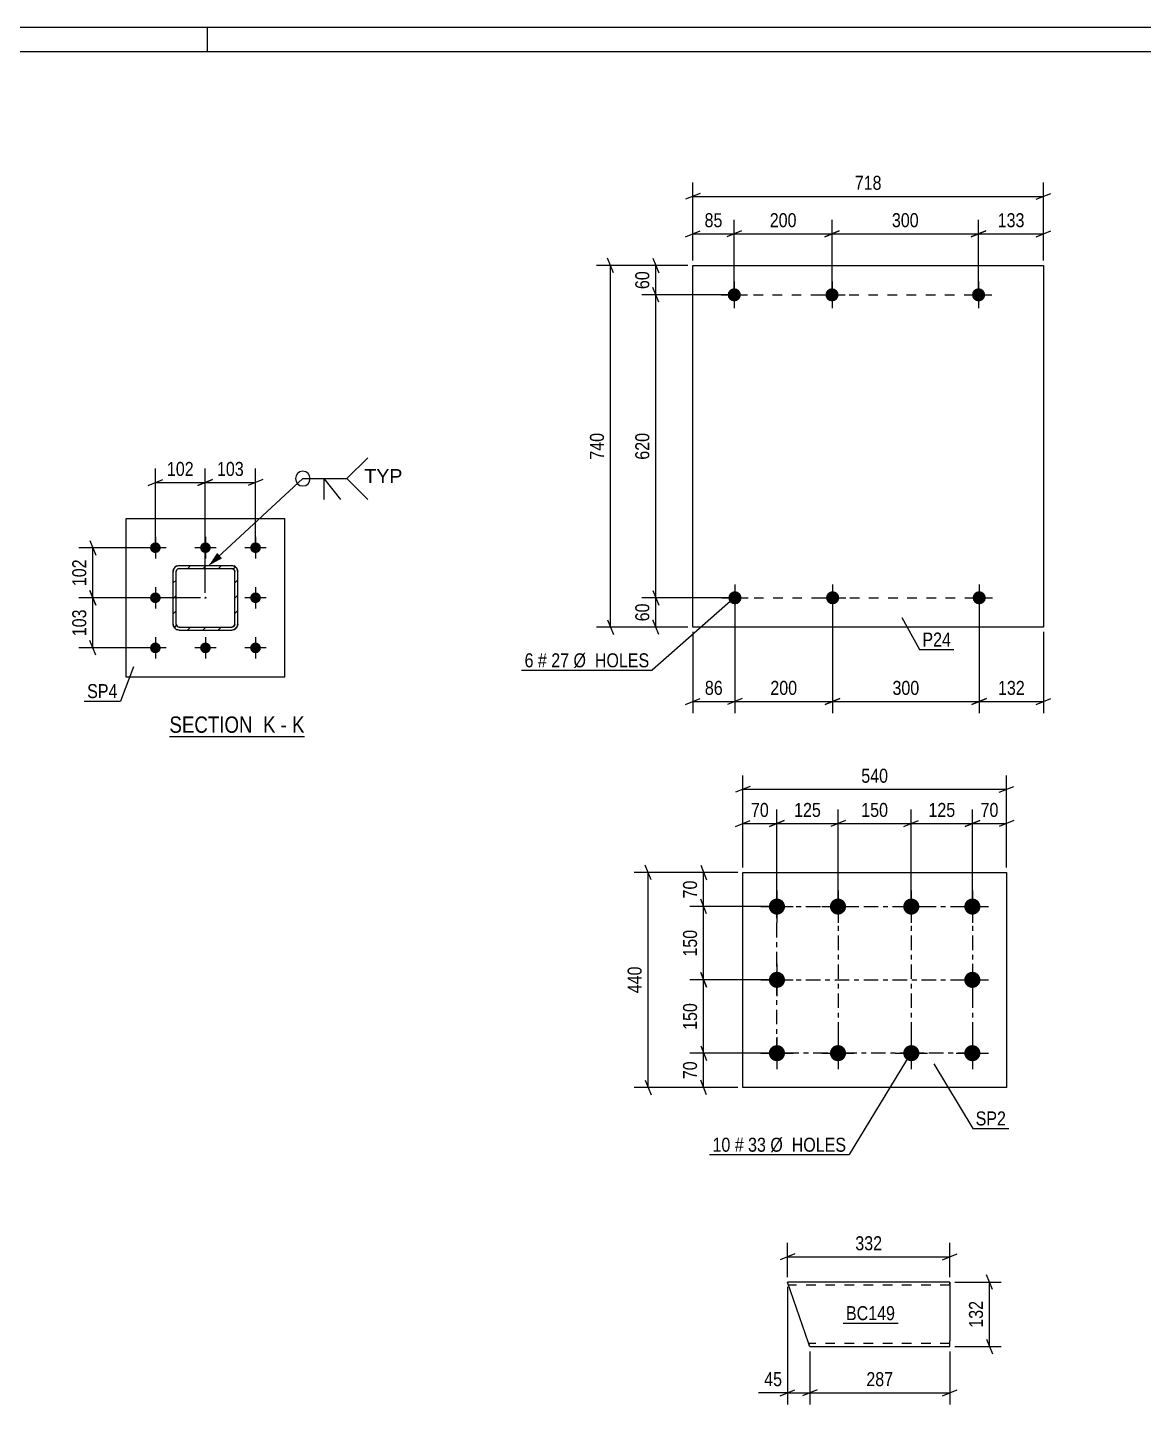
# Model space of a CAD drawing. Header units: millimetres. Extents: x 0 to 841, y 0 to 594.
# Drawn here: x 384.2 to 612.6, y 312.2 to 594 of the extents above; entities that cross this region are included whole.
import ezdxf

# ---------------------------------------------------------------- set-up
doc = ezdxf.new("R2010")
doc.units = ezdxf.units.MM
doc.linetypes.add('DXK_LINE_DOT2', pattern=[3.9198, 1.9599, -1.9599])
doc.linetypes.add('DXK_LINE_DOT3', pattern=[5.9187, 2.979, -0.9799, 0.9799, -0.9799])
doc.styles.add('Arial', font='ARIAL.TTF', dxfattribs={"height": 0.2})
doc.styles.add('Arial Narrow', font='ARIALN.TTF', dxfattribs={"height": 0.2})

# ---------------------------------------------------------------- blocks, each defined once
blk = doc.blocks.new('Unknown-389636314-26907')
at = {"color": 5, "linetype": 'Continuous'}
for p, q in [((841, 594), (0, 594)), ((421, 589), (421, 594)), ((836, 589), (5, 589))]:
    blk.add_line(p, q, dxfattribs=at)
blk = doc.blocks.new('Unknown-389636314-22 - 38168')
at = {"color": 6, "linetype": 'Continuous'}
blk.add_line((413.24, 448.91), (440.89, 448.91), dxfattribs=at)
at = {"color": 0, "linetype": 'Continuous'}
blk.add_wipeout([(431.35, 449.66), (431.35, 453.16), (413.24, 453.16), (413.24, 449.66)], dxfattribs=at)
at = {"color": 7, "linetype": 'Continuous', "style": 'Arial Narrow'}
blk.add_text('SECTION ', height=3.34, dxfattribs=at).set_placement((413.24, 449.66))
at = {"color": 0, "linetype": 'Continuous'}
blk.add_wipeout([(434.95, 449.66), (434.95, 453.16), (432.4, 453.16), (432.4, 449.66)], dxfattribs=at)
blk.add_wipeout([(437.28, 449.66), (437.28, 453.16), (436, 453.16), (436, 449.66)], dxfattribs=at)
at = {"color": 7, "linetype": 'Continuous', "style": 'Arial Narrow'}
blk.add_text('K', height=3.34, dxfattribs=at).set_placement((432.4, 449.66))
at = {"color": 0, "linetype": 'Continuous'}
blk.add_wipeout([(440.89, 449.66), (440.89, 453.16), (438.33, 453.16), (438.33, 449.66)], dxfattribs=at)
at = {"color": 7, "linetype": 'Continuous', "style": 'Arial Narrow'}
for s, p in [('-', (436, 449.66)), ('K', (438.33, 449.66))]:
    blk.add_text(s, height=3.34, dxfattribs=at).set_placement(p)
blk = doc.blocks.new('Part-389636314-38216 - 38168')
at = {"linetype": 'Continuous'}
h = blk.add_hatch(dxfattribs=at)
h.set_pattern_fill('', scale=0.7, style=0, pattern_type=0)
h.set_pattern_definition([(45, (426.471, 470.7772), (-1.57154, 1.57154), [])])
h.paths.add_polyline_path([(426.01, 470.69), (426.47, 470.78), (426.86, 471.04), (427.12, 471.43), (427.21, 471.89), (427.21, 482.69), (427.12, 483.15), (426.86, 483.53), (426.47, 483.79), (426.01, 483.89), (415.21, 483.89), (414.75, 483.79), (414.36, 483.53), (414.1, 483.15), (414.01, 482.69), (414.01, 471.89), (414.1, 471.43), (414.36, 471.04), (414.75, 470.78), (415.21, 470.69)])
h.paths.add_polyline_path([(415.21, 471.29), (414.98, 471.33), (414.79, 471.46), (414.66, 471.66), (414.61, 471.89), (414.61, 482.69), (414.66, 482.92), (414.79, 483.11), (414.98, 483.24), (415.21, 483.29), (426.01, 483.29), (426.24, 483.24), (426.44, 483.11), (426.57, 482.92), (426.61, 482.69), (426.61, 471.89), (426.57, 471.66), (426.44, 471.46), (426.24, 471.33), (426.01, 471.29)])
blk.add_hatch(color=30, dxfattribs=at).paths.add_polyline_path([(420.61, 477.19, -1), (420.61, 477.39, -1)])
at = {"color": 7, "linetype": 'DXK_LINE_DOT2'}
for p, q in [((414.01, 482.69), (414.1, 483.15)), ((414.01, 471.89), (414.01, 482.69)), ((414.66, 482.92), (414.61, 482.69)), ((414.61, 471.89), (414.61, 482.69)), ((414.79, 483.11), (414.66, 482.92)), ((414.75, 483.79), (415.21, 483.89)), ((414.98, 483.24), (414.79, 483.11)), ((415.21, 483.29), (414.98, 483.24)), ((415.21, 483.89), (426.01, 483.89)), ((415.21, 483.29), (426.01, 483.29)), ((426.01, 483.89), (426.47, 483.79)), ((426.24, 483.24), (426.01, 483.29)), ((426.44, 483.11), (426.24, 483.24)), ((426.57, 482.92), (426.44, 483.11)), ((426.61, 482.69), (426.57, 482.92)), ((426.61, 471.89), (426.61, 482.69)), ((427.12, 483.15), (427.21, 482.69)), ((427.21, 471.89), (427.21, 482.69)), ((414.1, 471.43), (414.01, 471.89)), ((414.61, 471.89), (414.66, 471.66)), ((414.66, 471.66), (414.79, 471.46)), ((415.21, 470.69), (414.75, 470.78)), ((414.79, 471.46), (414.98, 471.33)), ((414.98, 471.33), (415.21, 471.29)), ((415.21, 471.29), (426.01, 471.29)), ((415.21, 470.69), (426.01, 470.69)), ((426.01, 471.29), (426.24, 471.33)), ((426.47, 470.78), (426.01, 470.69)), ((426.24, 471.33), (426.44, 471.46)), ((426.44, 471.46), (426.57, 471.66)), ((426.57, 471.66), (426.61, 471.89)), ((427.21, 471.89), (427.12, 471.43))]:
    blk.add_line(p, q, dxfattribs=at)
at = {"color": 2, "linetype": 'Continuous'}
for p, q in [((414.1, 483.15), (414.01, 482.69)), ((414.01, 471.89), (414.01, 482.69)), ((414.61, 482.69), (414.66, 482.92)), ((414.61, 471.89), (414.61, 482.69)), ((414.66, 482.92), (414.79, 483.11)), ((415.21, 483.89), (414.75, 483.79)), ((414.79, 483.11), (414.98, 483.24)), ((414.98, 483.24), (415.21, 483.29)), ((415.21, 483.89), (426.01, 483.89)), ((415.21, 483.29), (426.01, 483.29)), ((426.47, 483.79), (426.01, 483.89)), ((426.01, 483.29), (426.24, 483.24)), ((426.24, 483.24), (426.44, 483.11)), ((426.44, 483.11), (426.57, 482.92)), ((426.57, 482.92), (426.61, 482.69)), ((426.61, 471.89), (426.61, 482.69)), ((427.21, 482.69), (427.12, 483.15)), ((427.21, 471.89), (427.21, 482.69)), ((414.01, 471.89), (414.1, 471.43)), ((414.66, 471.66), (414.61, 471.89)), ((414.79, 471.46), (414.66, 471.66)), ((414.75, 470.78), (415.21, 470.69)), ((414.98, 471.33), (414.79, 471.46)), ((415.21, 471.29), (414.98, 471.33)), ((415.21, 471.29), (426.01, 471.29)), ((415.21, 470.69), (426.01, 470.69)), ((426.24, 471.33), (426.01, 471.29)), ((426.01, 470.69), (426.47, 470.78)), ((426.44, 471.46), (426.24, 471.33)), ((426.57, 471.66), (426.44, 471.46)), ((426.61, 471.89), (426.57, 471.66)), ((427.12, 471.43), (427.21, 471.89))]:
    blk.add_line(p, q, dxfattribs=at)
at = {"color": 7, "linetype": 'DXK_LINE_DOT3'}
blk.add_line((420.61, 477.29), (420.61, 477.29), dxfattribs=at)
at = {"color": 30, "linetype": 'DXK_LINE_DOT3'}
blk.add_line((420.61, 477.29), (420.61, 477.29), dxfattribs=at)
at = {"color": 30, "linetype": 'Continuous'}
blk.add_circle((420.61, 477.29), 0.1, dxfattribs=at)
at = {"color": 7, "linetype": 'DXK_LINE_DOT2'}
for centre, start, end in [((415.21, 482.69), 112.5, 157.5), ((426.01, 482.69), 22.5, 67.5), ((415.21, 471.89), 202.5, 247.5), ((426.01, 471.89), 292.5, 337.5)]:
    blk.add_arc(centre, 1.2, start, end, dxfattribs=at)
at = {"color": 2, "linetype": 'Continuous'}
for centre, start, end in [((415.21, 482.69), 112.5, 157.5), ((426.01, 482.69), 22.5, 67.5), ((415.21, 471.89), 202.5, 247.5), ((426.01, 471.89), 292.5, 337.5)]:
    blk.add_arc(centre, 1.2, start, end, dxfattribs=at)
blk = doc.blocks.new('Part-389636314-38229 - 38168')
at = {"color": 2, "linetype": 'Continuous'}
for p, q in [((404.36, 461.04), (404.36, 493.54)), ((404.36, 493.54), (436.86, 493.54)), ((436.86, 461.04), (436.86, 493.54)), ((436.86, 461.04), (404.36, 461.04))]:
    blk.add_line(p, q, dxfattribs=at)
blk = doc.blocks.new('Bolt-389636314-38399 - 38168')
at = {"linetype": 'Continuous'}
for points in [[(410.36, 486.44, -1), (410.36, 488.64, -1)], [(420.61, 486.44, -1), (420.61, 488.64, -1)], [(430.86, 486.44, -1), (430.86, 488.64, -1)], [(410.36, 476.19, -1), (410.36, 478.39, -1)], [(430.86, 476.19, -1), (430.86, 478.39, -1)], [(410.36, 465.94, -1), (410.36, 468.14, -1)], [(420.61, 465.94, -1), (420.61, 468.14, -1)], [(430.86, 465.94, -1), (430.86, 468.14, -1)]]:
    blk.add_hatch(color=1, dxfattribs=at).paths.add_polyline_path(points)
at = {"color": 1, "linetype": 'Continuous'}
for p, q in [((412.56, 487.54), (408.16, 487.54)), ((410.36, 489.74), (410.36, 485.34)), ((422.81, 487.54), (418.41, 487.54)), ((420.61, 489.74), (420.61, 485.34)), ((433.06, 487.54), (428.66, 487.54)), ((430.86, 489.74), (430.86, 485.34)), ((410.36, 479.49), (410.36, 475.09)), ((430.86, 479.49), (430.86, 475.09)), ((412.56, 477.29), (408.16, 477.29)), ((433.06, 477.29), (428.66, 477.29)), ((410.36, 469.24), (410.36, 464.84)), ((420.61, 469.24), (420.61, 464.84)), ((430.86, 469.24), (430.86, 464.84)), ((412.56, 467.04), (408.16, 467.04)), ((422.81, 467.04), (418.41, 467.04)), ((433.06, 467.04), (428.66, 467.04))]:
    blk.add_line(p, q, dxfattribs=at)
blk = doc.blocks.new('Part-389636314-27101 - 27100')
at = {"color": 2, "linetype": 'Continuous'}
for p, q in [((520.35, 471.29), (520.35, 545.29)), ((520.35, 545.29), (592.15, 545.29)), ((592.15, 545.29), (592.15, 471.29)), ((592.15, 471.29), (520.35, 471.29))]:
    blk.add_line(p, q, dxfattribs=at)
blk = doc.blocks.new('Bolt-389636314-27102 - 27100')
at = {"linetype": 'Continuous'}
for points in [[(528.85, 540.64, -1), (528.85, 537.94, -1)], [(548.85, 540.64, -1), (548.85, 537.94, -1)], [(578.85, 540.64, -1), (578.85, 537.94, -1)]]:
    blk.add_hatch(color=1, dxfattribs=at).paths.add_polyline_path(points)
at = {"color": 1, "linetype": 'Continuous'}
for p, q in [((528.85, 541.99), (528.85, 536.59)), ((548.85, 541.99), (548.85, 536.59)), ((578.85, 541.99), (578.85, 536.59)), ((526.15, 539.29), (531.55, 539.29)), ((546.15, 539.29), (551.55, 539.29)), ((576.15, 539.29), (581.55, 539.29))]:
    blk.add_line(p, q, dxfattribs=at)
blk = doc.blocks.new('Bolt-389636314-27103 - 27100')
at = {"linetype": 'Continuous'}
for points in [[(528.98, 478.64, -1), (528.98, 475.94, -1)], [(548.98, 478.64, -1), (548.98, 475.94, -1)], [(578.98, 478.64, -1), (578.98, 475.94, -1)]]:
    blk.add_hatch(color=1, dxfattribs=at).paths.add_polyline_path(points)
at = {"color": 1, "linetype": 'Continuous'}
for p, q in [((528.98, 479.99), (528.98, 474.59)), ((548.98, 479.99), (548.98, 474.59)), ((578.98, 479.99), (578.98, 474.59)), ((526.28, 477.29), (531.68, 477.29)), ((546.28, 477.29), (551.68, 477.29)), ((576.28, 477.29), (581.68, 477.29))]:
    blk.add_line(p, q, dxfattribs=at)
blk = doc.blocks.new('Part-389636314-27118 - 27117')
at = {"color": 2, "linetype": 'Continuous'}
for p, q in [((530.58, 377.09), (530.58, 421.09)), ((530.58, 421.09), (584.58, 421.09)), ((584.58, 421.09), (584.58, 377.09)), ((584.58, 377.09), (530.58, 377.09))]:
    blk.add_line(p, q, dxfattribs=at)
blk = doc.blocks.new('Bolt-389636314-27119 - 27117')
at = {"linetype": 'Continuous'}
for points in [[(537.58, 415.74, -1), (537.58, 412.44, -1)], [(550.08, 415.74, -1), (550.08, 412.44, -1)], [(565.08, 415.74, -1), (565.08, 412.44, -1)], [(577.58, 415.74, -1), (577.58, 412.44, -1)], [(537.58, 400.74, -1), (537.58, 397.44, -1)], [(577.58, 400.74, -1), (577.58, 397.44, -1)], [(537.58, 385.74, -1), (537.58, 382.44, -1)], [(550.08, 385.74, -1), (550.08, 382.44, -1)], [(565.08, 385.74, -1), (565.08, 382.44, -1)], [(577.58, 385.74, -1), (577.58, 382.44, -1)]]:
    blk.add_hatch(color=1, dxfattribs=at).paths.add_polyline_path(points)
at = {"color": 1, "linetype": 'Continuous'}
for p, q in [((537.58, 417.39), (537.58, 410.79)), ((550.08, 417.39), (550.08, 410.79)), ((565.08, 417.39), (565.08, 410.79)), ((577.58, 417.39), (577.58, 410.79)), ((534.28, 414.09), (540.88, 414.09)), ((546.78, 414.09), (553.38, 414.09)), ((561.78, 414.09), (568.38, 414.09)), ((574.28, 414.09), (580.88, 414.09)), ((537.58, 402.39), (537.58, 395.79)), ((577.58, 402.39), (577.58, 395.79)), ((534.28, 399.09), (540.88, 399.09)), ((574.28, 399.09), (580.88, 399.09)), ((537.58, 387.39), (537.58, 380.79)), ((550.08, 387.39), (550.08, 380.79)), ((565.08, 387.39), (565.08, 380.79)), ((577.58, 387.39), (577.58, 380.79)), ((534.28, 384.09), (540.88, 384.09)), ((546.78, 384.09), (553.38, 384.09)), ((561.78, 384.09), (568.38, 384.09)), ((574.28, 384.09), (580.88, 384.09))]:
    blk.add_line(p, q, dxfattribs=at)
blk = doc.blocks.new('Part-389636314-30198 - 30197')
at = {"color": 2, "linetype": 'Continuous'}
for p, q in [((572.97, 337.24), (539.75, 337.24)), ((544.02, 324.78), (539.75, 337.24)), ((572.97, 337.24), (572.97, 337.15)), ((572.97, 337.15), (572.97, 336.89)), ((572.97, 336.89), (572.97, 336.04)), ((572.97, 336.04), (572.97, 325.24)), ((544.25, 324.13), (544.02, 324.78)), ((544.25, 324.13), (544.28, 324.04)), ((572.97, 324.04), (572.97, 325.24)), ((544.28, 324.04), (572.97, 324.04))]:
    blk.add_line(p, q, dxfattribs=at)
at = {"color": 7, "linetype": 'DXK_LINE_DOT2'}
for p, q in [((572.97, 336.64), (539.96, 336.64)), ((572.97, 336.89), (572.97, 337.24)), ((572.97, 336.5), (572.97, 336.04)), ((544.02, 324.78), (544.16, 324.39)), ((572.97, 324.64), (544.07, 324.64)), ((572.97, 324.64), (572.97, 325.24)), ((572.97, 324.68), (572.97, 324.64)), ((572.97, 324.04), (572.97, 324.13))]:
    blk.add_line(p, q, dxfattribs=at)
blk = doc.blocks.new('Line-389636314-51321 - 27100')
at = {"color": 1, "linetype": 'DXK_LINE_DOT2'}
blk.add_line((528.85, 539.29), (578.85, 539.29), dxfattribs=at)
blk = doc.blocks.new('Rectangle-389636314-29580 - 27117')
at = {"color": 1, "linetype": 'DXK_LINE_DOT3'}
blk.add_lwpolyline([(537.58, 414.09), (577.58, 414.09), (577.58, 384.09), (537.58, 384.09), (537.58, 414.09)], close=True, dxfattribs=at)
blk = doc.blocks.new('Line-389636314-51334 - 27100')
at = {"color": 1, "linetype": 'DXK_LINE_DOT2'}
blk.add_line((528.98, 477.29), (578.98, 477.29), dxfattribs=at)
blk = doc.blocks.new('Line-389636314-29590 - 27117')
at = {"color": 1, "linetype": 'DXK_LINE_DOT3'}
blk.add_line((550.08, 414.09), (550.08, 384.09), dxfattribs=at)
blk = doc.blocks.new('Line-389636314-29597 - 27117')
at = {"color": 1, "linetype": 'DXK_LINE_DOT3'}
blk.add_line((565.08, 414.09), (565.08, 384.09), dxfattribs=at)
blk = doc.blocks.new('Line-389636314-29604 - 27117')
at = {"color": 1, "linetype": 'DXK_LINE_DOT3'}
blk.add_line((537.58, 399.09), (577.58, 399.09), dxfattribs=at)
blk = doc.blocks.new('StraightDimension-389636314-47922 - 38168')
at = {"color": 7, "linetype": 'Continuous'}
for p, q in [((420.56, 478.29), (420.56, 503.73)), ((430.86, 488.54), (430.86, 503.73)), ((419.06, 500.28), (422.06, 501.48)), ((420.56, 500.88), (430.86, 500.88)), ((432.36, 501.48), (429.36, 500.28))]:
    blk.add_line(p, q, dxfattribs=at)
at = {"color": 0}
blk.add_wipeout([(429.05, 501.63), (429.05, 505.83), (422.37, 505.83), (422.37, 501.63)], dxfattribs=at)
at = {"color": 3, "style": 'Arial Narrow'}
blk.add_text('103', height=2.863, dxfattribs=at).set_placement((422.97, 502.23))
blk = doc.blocks.new('StraightDimension-389636314-47923 - 38168')
at = {"color": 7, "linetype": 'Continuous'}
for p, q in [((410.36, 488.54), (410.36, 503.73)), ((420.56, 478.29), (420.56, 503.73)), ((408.86, 500.28), (411.86, 501.48)), ((410.36, 500.88), (420.56, 500.88)), ((422.06, 501.48), (419.06, 500.28))]:
    blk.add_line(p, q, dxfattribs=at)
at = {"color": 0}
blk.add_wipeout([(418.8, 501.63), (418.8, 505.83), (412.12, 505.83), (412.12, 501.63)], dxfattribs=at)
at = {"color": 3, "style": 'Arial Narrow'}
blk.add_text('102', height=2.863, dxfattribs=at).set_placement((412.72, 502.23))
blk = doc.blocks.new('StraightDimension-389636314-50803 - 38168')
at = {"color": 7, "linetype": 'Continuous'}
for p, q in [((409.36, 487.54), (394.71, 487.54)), ((396.96, 489.04), (398.16, 486.04)), ((397.56, 477.29), (397.56, 487.54)), ((419.61, 477.29), (394.71, 477.29)), ((398.16, 475.79), (396.96, 478.79))]:
    blk.add_line(p, q, dxfattribs=at)
at = {"color": 0}
blk.add_wipeout([(396.81, 485.75), (392.61, 485.75), (392.61, 479.07), (396.81, 479.07)], dxfattribs=at)
at = {"color": 3, "style": 'Arial Narrow'}
blk.add_text('102', height=2.863, rotation=90.0002, dxfattribs=at).set_placement((396.21, 479.67))
blk = doc.blocks.new('StraightDimension-389636314-50804 - 38168')
at = {"color": 7, "linetype": 'Continuous'}
for p, q in [((419.61, 477.29), (394.71, 477.29)), ((396.96, 478.79), (398.16, 475.79)), ((397.56, 467.04), (397.56, 477.29)), ((398.16, 465.54), (396.96, 468.54)), ((409.36, 467.04), (394.71, 467.04))]:
    blk.add_line(p, q, dxfattribs=at)
at = {"color": 0}
blk.add_wipeout([(396.81, 475.5), (392.61, 475.5), (392.61, 468.82), (396.81, 468.82)], dxfattribs=at)
at = {"color": 3, "style": 'Arial Narrow'}
blk.add_text('103', height=2.863, rotation=90.0002, dxfattribs=at).set_placement((396.21, 469.42))
blk = doc.blocks.new('StraightDimension-389636314-29499 - 27100')
at = {"color": 7, "linetype": 'Continuous'}
for p, q in [((580.35, 552.39), (577.35, 551.19)), ((578.85, 540.29), (578.85, 554.64)), ((590.65, 551.19), (593.65, 552.39)), ((592.15, 546.29), (592.15, 554.64)), ((578.85, 551.79), (592.15, 551.79))]:
    blk.add_line(p, q, dxfattribs=at)
at = {"color": 0}
blk.add_wipeout([(588.84, 552.54), (588.84, 556.74), (582.16, 556.74), (582.16, 552.54)], dxfattribs=at)
at = {"color": 3, "style": 'Arial Narrow'}
blk.add_text('133', height=2.863, dxfattribs=at).set_placement((582.76, 553.14))
blk = doc.blocks.new('StraightDimension-389636314-27571 - 27100')
at = {"color": 7, "linetype": 'Continuous'}
for p, q in [((512.2, 546.79), (513.4, 543.79)), ((519.35, 545.29), (509.95, 545.29)), ((512.8, 539.29), (512.8, 545.29)), ((527.85, 539.29), (509.95, 539.29)), ((513.4, 537.79), (512.2, 540.79))]:
    blk.add_line(p, q, dxfattribs=at)
at = {"color": 0}
blk.add_wipeout([(512.05, 544.72), (507.85, 544.72), (507.85, 539.87), (512.05, 539.87)], dxfattribs=at)
at = {"color": 3, "style": 'Arial Narrow'}
blk.add_text('60', height=2.863, rotation=90.0002, dxfattribs=at).set_placement((511.45, 540.47))
blk = doc.blocks.new('StraightDimension-389636314-27572 - 27100')
at = {"color": 7, "linetype": 'Continuous'}
for p, q in [((527.85, 539.29), (509.95, 539.29)), ((513.4, 537.79), (512.2, 540.79)), ((512.8, 477.29), (512.8, 539.29)), ((527.98, 477.29), (509.95, 477.29)), ((512.2, 478.79), (513.4, 475.79))]:
    blk.add_line(p, q, dxfattribs=at)
at = {"color": 0}
blk.add_wipeout([(512.05, 511.64), (507.85, 511.64), (507.85, 504.95), (512.05, 504.95)], dxfattribs=at)
at = {"color": 3, "style": 'Arial Narrow'}
blk.add_text('620', height=2.863, rotation=90.0002, dxfattribs=at).set_placement((511.45, 505.55))
blk = doc.blocks.new('StraightDimension-389636314-27573 - 27100')
at = {"color": 7, "linetype": 'Continuous'}
for p, q in [((527.98, 477.29), (509.95, 477.29)), ((512.2, 478.79), (513.4, 475.79)), ((512.8, 471.29), (512.8, 477.29)), ((519.35, 471.29), (509.95, 471.29)), ((513.4, 469.79), (512.2, 472.79))]:
    blk.add_line(p, q, dxfattribs=at)
at = {"color": 0}
blk.add_wipeout([(512.05, 476.72), (507.85, 476.72), (507.85, 471.87), (512.05, 471.87)], dxfattribs=at)
at = {"color": 3, "style": 'Arial Narrow'}
blk.add_text('60', height=2.863, rotation=90.0002, dxfattribs=at).set_placement((511.45, 472.47))
blk = doc.blocks.new('StraightDimension-389636314-51290 - 27100')
at = {"color": 7, "linetype": 'Continuous'}
for p, q in [((578.98, 476.29), (578.98, 453.67)), ((592.15, 470.29), (592.15, 453.67)), ((580.48, 456.67), (577.48, 455.47)), ((590.65, 455.47), (593.65, 456.67)), ((578.98, 456.07), (592.15, 456.07))]:
    blk.add_line(p, q, dxfattribs=at)
at = {"color": 0}
blk.add_wipeout([(588.9, 456.82), (588.9, 461.02), (582.22, 461.02), (582.22, 456.82)], dxfattribs=at)
at = {"color": 3, "style": 'Arial Narrow'}
blk.add_text('132', height=2.863, dxfattribs=at).set_placement((582.82, 457.42))
blk = doc.blocks.new('StraightDimension-389636314-27583 - 27100')
at = {"color": 7, "linetype": 'Continuous'}
for p, q in [((504.12, 543.79), (502.92, 546.79)), ((519.35, 545.29), (500.67, 545.29)), ((503.52, 471.29), (503.52, 545.29)), ((519.35, 471.29), (500.67, 471.29)), ((502.92, 472.79), (504.12, 469.79))]:
    blk.add_line(p, q, dxfattribs=at)
at = {"color": 0}
blk.add_wipeout([(502.77, 511.64), (498.57, 511.64), (498.57, 504.95), (502.77, 504.95)], dxfattribs=at)
at = {"color": 3, "style": 'Arial Narrow'}
blk.add_text('740', height=2.863, rotation=90.0002, dxfattribs=at).set_placement((502.17, 505.55))
blk = doc.blocks.new('StraightDimension-389636314-27619 - 27100')
at = {"color": 7, "linetype": 'Continuous'}
for p, q in [((520.35, 546.29), (520.35, 562.29)), ((592.15, 546.29), (592.15, 562.29)), ((521.85, 560.04), (518.85, 558.84)), ((520.35, 559.44), (592.15, 559.44)), ((590.65, 558.84), (593.65, 560.04))]:
    blk.add_line(p, q, dxfattribs=at)
at = {"color": 0}
blk.add_wipeout([(559.59, 560.19), (559.59, 564.39), (552.91, 564.39), (552.91, 560.19)], dxfattribs=at)
at = {"color": 3, "style": 'Arial Narrow'}
blk.add_text('718', height=2.863, dxfattribs=at).set_placement((553.51, 560.79))
blk = doc.blocks.new('StraightDimension-389636314-51291 - 27100')
at = {"color": 7, "linetype": 'Continuous'}
for p, q in [((548.98, 476.29), (548.98, 453.67)), ((578.98, 476.29), (578.98, 453.67)), ((550.48, 456.67), (547.48, 455.47)), ((577.48, 455.47), (580.48, 456.67)), ((548.98, 456.07), (578.98, 456.07))]:
    blk.add_line(p, q, dxfattribs=at)
at = {"color": 0}
blk.add_wipeout([(567.32, 456.82), (567.32, 461.02), (560.63, 461.02), (560.63, 456.82)], dxfattribs=at)
at = {"color": 3, "style": 'Arial Narrow'}
blk.add_text('300', height=2.863, dxfattribs=at).set_placement((561.23, 457.42))
blk = doc.blocks.new('StraightDimension-389636314-29502 - 27100')
at = {"color": 7, "linetype": 'Continuous'}
for p, q in [((518.85, 551.19), (521.85, 552.39)), ((520.35, 546.29), (520.35, 554.64)), ((530.35, 552.39), (527.35, 551.19)), ((528.85, 540.29), (528.85, 554.64)), ((520.35, 551.79), (528.85, 551.79))]:
    blk.add_line(p, q, dxfattribs=at)
at = {"color": 0}
blk.add_wipeout([(527.03, 552.54), (527.03, 556.74), (522.17, 556.74), (522.17, 552.54)], dxfattribs=at)
at = {"color": 3, "style": 'Arial Narrow'}
blk.add_text('85', height=2.863, dxfattribs=at).set_placement((522.77, 553.14))
blk = doc.blocks.new('StraightDimension-389636314-47743 - 27100')
at = {"color": 7, "linetype": 'Continuous'}
for p, q in [((530.35, 552.39), (527.35, 551.19)), ((528.85, 540.29), (528.85, 554.64)), ((547.35, 551.19), (550.35, 552.39)), ((548.85, 540.29), (548.85, 554.64)), ((528.85, 551.79), (548.85, 551.79))]:
    blk.add_line(p, q, dxfattribs=at)
at = {"color": 0}
blk.add_wipeout([(542.19, 552.54), (542.19, 556.74), (535.51, 556.74), (535.51, 552.54)], dxfattribs=at)
at = {"color": 3, "style": 'Arial Narrow'}
blk.add_text('200', height=2.863, dxfattribs=at).set_placement((536.11, 553.14))
blk = doc.blocks.new('StraightDimension-389636314-47745 - 27100')
at = {"color": 7, "linetype": 'Continuous'}
for p, q in [((550.35, 552.39), (547.35, 551.19)), ((548.85, 540.29), (548.85, 554.64)), ((577.35, 551.19), (580.35, 552.39)), ((578.85, 540.29), (578.85, 554.64)), ((548.85, 551.79), (578.85, 551.79))]:
    blk.add_line(p, q, dxfattribs=at)
at = {"color": 0}
blk.add_wipeout([(567.19, 552.54), (567.19, 556.74), (560.51, 556.74), (560.51, 552.54)], dxfattribs=at)
at = {"color": 3, "style": 'Arial Narrow'}
blk.add_text('300', height=2.863, dxfattribs=at).set_placement((561.11, 553.14))
blk = doc.blocks.new('StraightDimension-389636314-51292 - 27100')
at = {"color": 7, "linetype": 'Continuous'}
for p, q in [((528.98, 476.29), (528.98, 453.67)), ((548.98, 476.29), (548.98, 453.67)), ((530.48, 456.67), (527.48, 455.47)), ((547.48, 455.47), (550.48, 456.67)), ((528.98, 456.07), (548.98, 456.07))]:
    blk.add_line(p, q, dxfattribs=at)
at = {"color": 0}
blk.add_wipeout([(542.32, 456.82), (542.32, 461.02), (535.63, 461.02), (535.63, 456.82)], dxfattribs=at)
at = {"color": 3, "style": 'Arial Narrow'}
blk.add_text('200', height=2.863, dxfattribs=at).set_placement((536.23, 457.42))
blk = doc.blocks.new('StraightDimension-389636314-51293 - 27100')
at = {"color": 7, "linetype": 'Continuous'}
for p, q in [((528.98, 476.29), (528.98, 453.67)), ((520.35, 470.29), (520.35, 453.67)), ((518.85, 455.47), (521.85, 456.67)), ((530.48, 456.67), (527.48, 455.47)), ((520.35, 456.07), (528.98, 456.07))]:
    blk.add_line(p, q, dxfattribs=at)
at = {"color": 0}
blk.add_wipeout([(527.09, 456.82), (527.09, 461.02), (522.23, 461.02), (522.23, 456.82)], dxfattribs=at)
at = {"color": 3, "style": 'Arial Narrow'}
blk.add_text('86', height=2.863, dxfattribs=at).set_placement((522.83, 457.42))
blk = doc.blocks.new('StraightDimension-389636314-29612 - 27117')
at = {"color": 7, "linetype": 'Continuous'}
for p, q in [((529.58, 421.09), (519.72, 421.09)), ((521.97, 422.59), (523.17, 419.59)), ((522.57, 414.09), (522.57, 421.09)), ((523.17, 412.59), (521.97, 415.59)), ((536.58, 414.09), (519.72, 414.09))]:
    blk.add_line(p, q, dxfattribs=at)
at = {"color": 0}
blk.add_wipeout([(521.82, 420.02), (517.62, 420.02), (517.62, 415.16), (521.82, 415.16)], dxfattribs=at)
at = {"color": 3, "style": 'Arial Narrow'}
blk.add_text('70', height=2.863, rotation=90.0002, dxfattribs=at).set_placement((521.22, 415.76))
blk = doc.blocks.new('StraightDimension-389636314-27675 - 27117')
at = {"color": 7, "linetype": 'Continuous'}
for p, q in [((576.08, 430.49), (579.08, 431.69)), ((577.58, 415.09), (577.58, 433.94)), ((586.08, 431.69), (583.08, 430.49)), ((584.58, 422.09), (584.58, 433.94)), ((577.58, 431.09), (584.58, 431.09))]:
    blk.add_line(p, q, dxfattribs=at)
at = {"color": 0}
blk.add_wipeout([(583.51, 431.84), (583.51, 436.04), (578.66, 436.04), (578.66, 431.84)], dxfattribs=at)
at = {"color": 3, "style": 'Arial Narrow'}
blk.add_text('70', height=2.863, dxfattribs=at).set_placement((579.26, 432.44))
blk = doc.blocks.new('StraightDimension-389636314-27679 - 27117')
at = {"color": 7, "linetype": 'Continuous'}
for p, q in [((529.08, 430.49), (532.08, 431.69)), ((530.58, 422.09), (530.58, 433.94)), ((539.08, 431.69), (536.08, 430.49)), ((537.58, 415.09), (537.58, 433.94)), ((530.58, 431.09), (537.58, 431.09))]:
    blk.add_line(p, q, dxfattribs=at)
at = {"color": 0}
blk.add_wipeout([(536.51, 431.84), (536.51, 436.04), (531.66, 436.04), (531.66, 431.84)], dxfattribs=at)
at = {"color": 3, "style": 'Arial Narrow'}
blk.add_text('70', height=2.863, dxfattribs=at).set_placement((532.26, 432.44))
blk = doc.blocks.new('StraightDimension-389636314-27695 - 27117')
at = {"color": 7, "linetype": 'Continuous'}
for p, q in [((530.58, 422.09), (530.58, 440.94)), ((584.58, 422.09), (584.58, 440.94)), ((532.08, 438.69), (529.08, 437.49)), ((530.58, 438.09), (584.58, 438.09)), ((583.08, 437.49), (586.08, 438.69))]:
    blk.add_line(p, q, dxfattribs=at)
at = {"color": 0}
blk.add_wipeout([(560.93, 438.84), (560.93, 443.04), (554.24, 443.04), (554.24, 438.84)], dxfattribs=at)
at = {"color": 3, "style": 'Arial Narrow'}
blk.add_text('540', height=2.863, dxfattribs=at).set_placement((554.84, 439.44))
blk = doc.blocks.new('StraightDimension-389636314-29615 - 27117')
at = {"color": 7, "linetype": 'Continuous'}
for p, q in [((536.58, 384.09), (519.72, 384.09)), ((521.97, 385.59), (523.17, 382.59)), ((522.57, 377.09), (522.57, 384.09)), ((523.17, 375.59), (521.97, 378.59)), ((529.58, 377.09), (519.72, 377.09))]:
    blk.add_line(p, q, dxfattribs=at)
at = {"color": 0}
blk.add_wipeout([(521.82, 383.02), (517.62, 383.02), (517.62, 378.16), (521.82, 378.16)], dxfattribs=at)
at = {"color": 3, "style": 'Arial Narrow'}
blk.add_text('70', height=2.863, rotation=90.0002, dxfattribs=at).set_placement((521.22, 378.76))
blk = doc.blocks.new('StraightDimension-389636314-29637 - 27117')
at = {"color": 7, "linetype": 'Continuous'}
for p, q in [((529.58, 421.09), (508.38, 421.09)), ((511.83, 419.59), (510.63, 422.59)), ((511.23, 377.09), (511.23, 421.09)), ((510.63, 378.59), (511.83, 375.59)), ((529.58, 377.09), (508.38, 377.09))]:
    blk.add_line(p, q, dxfattribs=at)
at = {"color": 0}
blk.add_wipeout([(510.48, 402.43), (506.28, 402.43), (506.28, 395.75), (510.48, 395.75)], dxfattribs=at)
at = {"color": 3, "style": 'Arial Narrow'}
blk.add_text('440', height=2.863, rotation=90.0002, dxfattribs=at).set_placement((509.88, 396.35))
blk = doc.blocks.new('StraightDimension-389636314-47527 - 27117')
at = {"color": 7, "linetype": 'Continuous'}
for p, q in [((536.08, 430.49), (539.08, 431.69)), ((537.58, 415.09), (537.58, 433.94)), ((551.58, 431.69), (548.58, 430.49)), ((550.08, 415.09), (550.08, 433.94)), ((537.58, 431.09), (550.08, 431.09))]:
    blk.add_line(p, q, dxfattribs=at)
at = {"color": 0}
blk.add_wipeout([(547.18, 431.84), (547.18, 436.04), (540.49, 436.04), (540.49, 431.84)], dxfattribs=at)
at = {"color": 3, "style": 'Arial Narrow'}
blk.add_text('125', height=2.863, dxfattribs=at).set_placement((541.09, 432.44))
blk = doc.blocks.new('StraightDimension-389636314-47529 - 27117')
at = {"color": 7, "linetype": 'Continuous'}
for p, q in [((551.58, 431.69), (548.58, 430.49)), ((550.08, 415.09), (550.08, 433.94)), ((563.58, 430.49), (566.58, 431.69)), ((565.08, 415.09), (565.08, 433.94)), ((550.08, 431.09), (565.08, 431.09))]:
    blk.add_line(p, q, dxfattribs=at)
at = {"color": 0}
blk.add_wipeout([(560.93, 431.84), (560.93, 436.04), (554.24, 436.04), (554.24, 431.84)], dxfattribs=at)
at = {"color": 3, "style": 'Arial Narrow'}
blk.add_text('150', height=2.863, dxfattribs=at).set_placement((554.84, 432.44))
blk = doc.blocks.new('StraightDimension-389636314-47531 - 27117')
at = {"color": 7, "linetype": 'Continuous'}
for p, q in [((563.58, 430.49), (566.58, 431.69)), ((565.08, 415.09), (565.08, 433.94)), ((579.08, 431.69), (576.08, 430.49)), ((577.58, 415.09), (577.58, 433.94)), ((565.08, 431.09), (577.58, 431.09))]:
    blk.add_line(p, q, dxfattribs=at)
at = {"color": 0}
blk.add_wipeout([(574.68, 431.84), (574.68, 436.04), (567.99, 436.04), (567.99, 431.84)], dxfattribs=at)
at = {"color": 3, "style": 'Arial Narrow'}
blk.add_text('125', height=2.863, dxfattribs=at).set_placement((568.59, 432.44))
blk = doc.blocks.new('StraightDimension-389636314-47533 - 27117')
at = {"color": 7, "linetype": 'Continuous'}
for p, q in [((523.17, 397.59), (521.97, 400.59)), ((536.58, 399.09), (519.72, 399.09)), ((522.57, 384.09), (522.57, 399.09)), ((536.58, 384.09), (519.72, 384.09)), ((521.97, 385.59), (523.17, 382.59))]:
    blk.add_line(p, q, dxfattribs=at)
at = {"color": 0}
blk.add_wipeout([(521.82, 394.93), (517.62, 394.93), (517.62, 388.25), (521.82, 388.25)], dxfattribs=at)
at = {"color": 3, "style": 'Arial Narrow'}
blk.add_text('150', height=2.863, rotation=90.0002, dxfattribs=at).set_placement((521.22, 388.85))
blk = doc.blocks.new('StraightDimension-389636314-47535 - 27117')
at = {"color": 7, "linetype": 'Continuous'}
for p, q in [((523.17, 412.59), (521.97, 415.59)), ((536.58, 414.09), (519.72, 414.09)), ((522.57, 399.09), (522.57, 414.09)), ((521.97, 400.59), (523.17, 397.59)), ((536.58, 399.09), (519.72, 399.09))]:
    blk.add_line(p, q, dxfattribs=at)
at = {"color": 0}
blk.add_wipeout([(521.82, 409.93), (517.62, 409.93), (517.62, 403.25), (521.82, 403.25)], dxfattribs=at)
at = {"color": 3, "style": 'Arial Narrow'}
blk.add_text('150', height=2.863, rotation=90.0002, dxfattribs=at).set_placement((521.22, 403.85))
blk = doc.blocks.new('StraightDimension-389636314-30283 - 30197')
at = {"color": 7, "linetype": 'Continuous'}
for p, q in [((581.7, 335.74), (580.5, 338.74)), ((573.97, 337.24), (583.5, 337.24)), ((581.1, 324.04), (581.1, 337.24)), ((580.5, 325.54), (581.7, 322.54)), ((573.97, 324.04), (583.5, 324.04))]:
    blk.add_line(p, q, dxfattribs=at)
at = {"color": 0}
blk.add_wipeout([(580.35, 333.98), (576.15, 333.98), (576.15, 327.3), (580.35, 327.3)], dxfattribs=at)
at = {"color": 3, "style": 'Arial Narrow'}
blk.add_text('132', height=2.863, rotation=90.0002, dxfattribs=at).set_placement((579.75, 327.9))
blk = doc.blocks.new('StraightDimension-389636314-30214 - 30197')
at = {"color": 7, "linetype": 'Continuous'}
for p, q in [((544.28, 323.04), (544.28, 312.19)), ((572.97, 323.04), (572.97, 312.19)), ((545.78, 315.19), (542.78, 313.99)), ((544.28, 314.59), (572.97, 314.59)), ((571.47, 313.99), (574.47, 315.19))]:
    blk.add_line(p, q, dxfattribs=at)
at = {"color": 0}
blk.add_wipeout([(561.96, 315.34), (561.96, 319.54), (555.28, 319.54), (555.28, 315.34)], dxfattribs=at)
at = {"color": 3, "style": 'Arial Narrow'}
blk.add_text('287', height=2.863, dxfattribs=at).set_placement((555.88, 315.94))
blk = doc.blocks.new('StraightDimension-389636314-30215 - 30197')
at = {"color": 7, "linetype": 'Continuous'}
for p, q in [((539.75, 336.24), (539.75, 312.19)), ((544.28, 323.04), (544.28, 312.19)), ((538.25, 313.99), (541.25, 315.19)), ((539.75, 314.59), (544.28, 314.59)), ((545.78, 315.19), (542.78, 313.99))]:
    blk.add_line(p, q, dxfattribs=at)
at = {"color": 0}
blk.add_wipeout([(539.23, 315.34), (539.23, 319.54), (534.37, 319.54), (534.37, 315.34)], dxfattribs=at)
at = {"color": 7, "linetype": 'Continuous'}
blk.add_line((539.75, 314.59), (533.84, 314.59), dxfattribs=at)
blk.add_line((539.75, 314.59), (533.84, 314.59), dxfattribs=at)
at = {"color": 3, "style": 'Arial Narrow'}
blk.add_text('45', height=2.863, dxfattribs=at).set_placement((534.97, 315.94))
blk = doc.blocks.new('StraightDimension-389636314-30266 - 30197')
at = {"color": 7, "linetype": 'Continuous'}
for p, q in [((539.75, 338.24), (539.75, 345.26)), ((572.97, 338.24), (572.97, 345.26)), ((541.25, 343.01), (538.25, 341.81)), ((539.75, 342.41), (572.97, 342.41)), ((571.47, 341.81), (574.47, 343.01))]:
    blk.add_line(p, q, dxfattribs=at)
at = {"color": 0}
blk.add_wipeout([(559.7, 343.16), (559.7, 347.36), (553.02, 347.36), (553.02, 343.16)], dxfattribs=at)
at = {"color": 3, "style": 'Arial Narrow'}
blk.add_text('332', height=2.863, dxfattribs=at).set_placement((553.62, 343.76))
blk = doc.blocks.new('WeldMark-389636314-39518 - 38168')
at = {"linetype": 'Continuous'}
blk.add_hatch(color=30, dxfattribs=at).paths.add_polyline_path([(424.02, 485.37), (421.31, 483.89), (423, 486.47)])
at = {"color": 30, "linetype": 'Continuous'}
for p, q in [((421.31, 483.89), (440.54, 501.68)), ((440.54, 501.68), (449.54, 501.68))]:
    blk.add_line(p, q, dxfattribs=at)
at = {"color": 3, "linetype": 'Continuous'}
for q in [(448.26, 497.39), (444.83, 497.39)]:
    blk.add_line((444.83, 501.68), q, dxfattribs=at)
for start, end in [(90, 270), (270, 90)]:
    blk.add_arc((440.54, 501.68), 1.5, start, end, dxfattribs=at)
at = {"color": 0, "linetype": 'Continuous'}
blk.add_wipeout([(460.92, 500.78), (460.92, 503.78), (453.14, 503.78), (453.14, 500.78)], dxfattribs=at)
blk.add_wipeout([(460.92, 500.78), (460.92, 503.78), (453.14, 503.78), (453.14, 500.78)], dxfattribs=at)
at = {"color": 3, "linetype": 'Continuous'}
for q in [(453.83, 505.96), (453.83, 497.39)]:
    blk.add_line((449.54, 501.68), q, dxfattribs=at)
at = {"color": 3, "linetype": 'Continuous', "style": 'Arial'}
blk.add_text('TYP', height=2.865, dxfattribs=at).set_placement((453.14, 500.78))
blk = doc.blocks.new('Mark-389636314-38880 - 38168')
at = {"color": 0}
blk.add_wipeout([(402.61, 456.76), (402.61, 459.76), (396.4, 459.76), (396.4, 456.76)], dxfattribs=at)
blk.add_wipeout([(402.61, 456.76), (402.61, 459.76), (396.4, 459.76), (396.4, 456.76)], dxfattribs=at)
at = {"color": 30, "linetype": 'Continuous'}
for p in [(405.86, 463.13), (395.8, 456.16)]:
    blk.add_line(p, (403.21, 456.16), dxfattribs=at)
at = {"color": 3, "style": 'Arial Narrow'}
blk.add_text('SP4', height=2.863, dxfattribs=at).set_placement((396.4, 456.76))
blk = doc.blocks.new('MarkSet-389636314-29452 - 27100')
at = {"color": 0}
blk.add_wipeout([(487.76, 463.06), (487.76, 466.06), (485.93, 466.06), (485.93, 463.06)], dxfattribs=at)
blk.add_wipeout([(487.76, 463.06), (487.76, 466.06), (485.93, 466.06), (485.93, 463.06)], dxfattribs=at)
blk.add_wipeout([(490.49, 463.06), (490.49, 466.06), (488.66, 466.06), (488.66, 463.06)], dxfattribs=at)
blk.add_wipeout([(490.49, 463.06), (490.49, 466.06), (488.66, 466.06), (488.66, 463.06)], dxfattribs=at)
at = {"color": 3, "style": 'Arial Narrow'}
blk.add_text('6', height=2.86, dxfattribs=at).set_placement((485.93, 463.06))
at = {"color": 0}
blk.add_wipeout([(495.04, 463.06), (495.04, 466.06), (491.39, 466.06), (491.39, 463.06)], dxfattribs=at)
blk.add_wipeout([(495.04, 463.06), (495.04, 466.06), (491.39, 466.06), (491.39, 463.06)], dxfattribs=at)
at = {"color": 3, "style": 'Arial Narrow'}
blk.add_text('#', height=2.86, dxfattribs=at).set_placement((488.66, 463.06))
at = {"color": 0}
blk.add_wipeout([(511.47, 463.06), (511.47, 466.06), (495.94, 466.06), (495.94, 463.06)], dxfattribs=at)
blk.add_wipeout([(511.47, 463.06), (511.47, 466.06), (495.94, 466.06), (495.94, 463.06)], dxfattribs=at)
at = {"color": 7, "linetype": 'Continuous'}
for p in [(528.64, 477.07), (485.33, 462.46)]:
    blk.add_line(p, (512.07, 462.46), dxfattribs=at)
at = {"color": 3, "style": 'Arial Narrow'}
for s, p in [('27', (491.39, 463.06)), ('Ø  HOLES', (495.94, 463.06))]:
    blk.add_text(s, height=2.863, dxfattribs=at).set_placement(p)
blk = doc.blocks.new('Mark-389636314-27888 - 27100')
at = {"color": 0}
blk.add_wipeout([(573.2, 467.31), (573.2, 470.31), (567.35, 470.31), (567.35, 467.31)], dxfattribs=at)
blk.add_wipeout([(573.2, 467.31), (573.2, 470.31), (567.35, 470.31), (567.35, 467.31)], dxfattribs=at)
at = {"color": 30, "linetype": 'Continuous'}
for p, q in [((563.15, 473.25), (566.75, 466.71)), ((566.75, 466.71), (573.8, 466.71))]:
    blk.add_line(p, q, dxfattribs=at)
at = {"color": 3, "style": 'Arial Narrow'}
blk.add_text('P24', height=2.863, dxfattribs=at).set_placement((567.35, 467.31))
blk = doc.blocks.new('Mark-389636314-27897 - 27117')
at = {"color": 0}
blk.add_wipeout([(584.46, 369.3), (584.46, 372.3), (578.25, 372.3), (578.25, 369.3)], dxfattribs=at)
blk.add_wipeout([(584.46, 369.3), (584.46, 372.3), (578.25, 372.3), (578.25, 369.3)], dxfattribs=at)
at = {"color": 30, "linetype": 'Continuous'}
for p, q in [((569.67, 381.9), (577.65, 368.7)), ((577.65, 368.7), (585.06, 368.7))]:
    blk.add_line(p, q, dxfattribs=at)
at = {"color": 3, "style": 'Arial Narrow'}
blk.add_text('SP2', height=2.863, dxfattribs=at).set_placement((578.25, 369.3))
blk = doc.blocks.new('Mark-389636314-27900 - 27117')
at = {"color": 0}
blk.add_wipeout([(528.05, 363.92), (528.05, 366.92), (524.39, 366.92), (524.39, 363.92)], dxfattribs=at)
blk.add_wipeout([(528.05, 363.92), (528.05, 366.92), (524.39, 366.92), (524.39, 363.92)], dxfattribs=at)
blk.add_wipeout([(530.77, 363.92), (530.77, 366.92), (528.95, 366.92), (528.95, 363.92)], dxfattribs=at)
blk.add_wipeout([(530.77, 363.92), (530.77, 366.92), (528.95, 366.92), (528.95, 363.92)], dxfattribs=at)
at = {"color": 3, "style": 'Arial Narrow'}
blk.add_text('10', height=2.863, dxfattribs=at).set_placement((524.39, 363.92))
at = {"color": 0}
blk.add_wipeout([(535.33, 363.92), (535.33, 366.92), (531.67, 366.92), (531.67, 363.92)], dxfattribs=at)
blk.add_wipeout([(535.33, 363.92), (535.33, 366.92), (531.67, 366.92), (531.67, 363.92)], dxfattribs=at)
at = {"color": 3, "style": 'Arial Narrow'}
blk.add_text('#', height=2.86, dxfattribs=at).set_placement((528.95, 363.92))
at = {"color": 0}
blk.add_wipeout([(551.76, 363.92), (551.76, 366.92), (536.23, 366.92), (536.23, 363.92)], dxfattribs=at)
blk.add_wipeout([(551.76, 363.92), (551.76, 366.92), (536.23, 366.92), (536.23, 363.92)], dxfattribs=at)
at = {"color": 7, "linetype": 'Continuous'}
for p in [(565.05, 384.21), (523.79, 363.32)]:
    blk.add_line(p, (552.36, 363.32), dxfattribs=at)
at = {"color": 3, "style": 'Arial Narrow'}
for s, p in [('33', (531.67, 363.92)), ('Ø  HOLES', (536.23, 363.92))]:
    blk.add_text(s, height=2.863, dxfattribs=at).set_placement(p)
blk = doc.blocks.new('Mark-389636314-30296 - 30197')
at = {"color": 0}
blk.add_wipeout([(561.76, 329.45), (561.76, 332.45), (551.71, 332.45), (551.71, 329.45)], dxfattribs=at)
blk.add_wipeout([(561.76, 329.45), (561.76, 332.45), (551.71, 332.45), (551.71, 329.45)], dxfattribs=at)
at = {"color": 30, "linetype": 'Continuous'}
blk.add_line((551.11, 328.85), (562.36, 328.85), dxfattribs=at)
at = {"color": 3, "style": 'Arial Narrow'}
blk.add_text('BC149', height=2.863, dxfattribs=at).set_placement((551.71, 329.45))

msp = doc.modelspace()

# ---------------------------------------------------------------- block references
for name in ['Unknown-389636314-26907', 'Part-389636314-27101 - 27100', 'Bolt-389636314-27102 - 27100', 'Line-389636314-51321 - 27100', 'Part-389636314-38229 - 38168', 'Bolt-389636314-38399 - 38168', 'Part-389636314-38216 - 38168', 'Bolt-389636314-27103 - 27100', 'Line-389636314-51334 - 27100', 'Part-389636314-27118 - 27117', 'Bolt-389636314-27119 - 27117', 'Rectangle-389636314-29580 - 27117', 'Line-389636314-29590 - 27117', 'Line-389636314-29597 - 27117', 'Line-389636314-29604 - 27117', 'Part-389636314-30198 - 30197']:
    msp.add_blockref(name, (0, 0))

# ---------------------------------------------------------------- next in the draw order: block references
for name in ['StraightDimension-389636314-29499 - 27100', 'StraightDimension-389636314-27571 - 27100', 'StraightDimension-389636314-47922 - 38168', 'StraightDimension-389636314-51290 - 27100', 'Mark-389636314-38880 - 38168', 'Unknown-389636314-22 - 38168', 'StraightDimension-389636314-27675 - 27117', 'StraightDimension-389636314-29612 - 27117', 'StraightDimension-389636314-29615 - 27117', 'Mark-389636314-27897 - 27117', 'StraightDimension-389636314-30283 - 30197', 'Mark-389636314-30296 - 30197']:
    msp.add_blockref(name, (0, 0))

# ---------------------------------------------------------------- next in the draw order: block references
for name in ['StraightDimension-389636314-27572 - 27100', 'StraightDimension-389636314-47923 - 38168', 'StraightDimension-389636314-51291 - 27100', 'StraightDimension-389636314-27679 - 27117', 'StraightDimension-389636314-30266 - 30197', 'StraightDimension-389636314-30214 - 30197']:
    msp.add_blockref(name, (0, 0))

# ---------------------------------------------------------------- next in the draw order: block references
for name in ['WeldMark-389636314-39518 - 38168', 'StraightDimension-389636314-50803 - 38168', 'StraightDimension-389636314-27573 - 27100', 'Mark-389636314-27888 - 27100', 'StraightDimension-389636314-27695 - 27117', 'StraightDimension-389636314-30215 - 30197']:
    msp.add_blockref(name, (0, 0))

# ---------------------------------------------------------------- next in the draw order: block references
for name in ['StraightDimension-389636314-27583 - 27100', 'StraightDimension-389636314-50804 - 38168', 'StraightDimension-389636314-51292 - 27100', 'StraightDimension-389636314-47527 - 27117', 'StraightDimension-389636314-29637 - 27117']:
    msp.add_blockref(name, (0, 0))

# ---------------------------------------------------------------- next in the draw order: block references
for name in ['StraightDimension-389636314-27619 - 27100', 'StraightDimension-389636314-51293 - 27100', 'StraightDimension-389636314-47529 - 27117', 'StraightDimension-389636314-47533 - 27117']:
    msp.add_blockref(name, (0, 0))

# ---------------------------------------------------------------- next in the draw order: block references
for name in ['StraightDimension-389636314-29502 - 27100', 'MarkSet-389636314-29452 - 27100', 'StraightDimension-389636314-47531 - 27117', 'StraightDimension-389636314-47535 - 27117', 'Mark-389636314-27900 - 27117']:
    msp.add_blockref(name, (0, 0))

# ---------------------------------------------------------------- next in the draw order: block references
msp.add_blockref('StraightDimension-389636314-47743 - 27100', (0, 0))

# ---------------------------------------------------------------- next in the draw order: block references
msp.add_blockref('StraightDimension-389636314-47745 - 27100', (0, 0))

doc.saveas('drawing.dxf')
